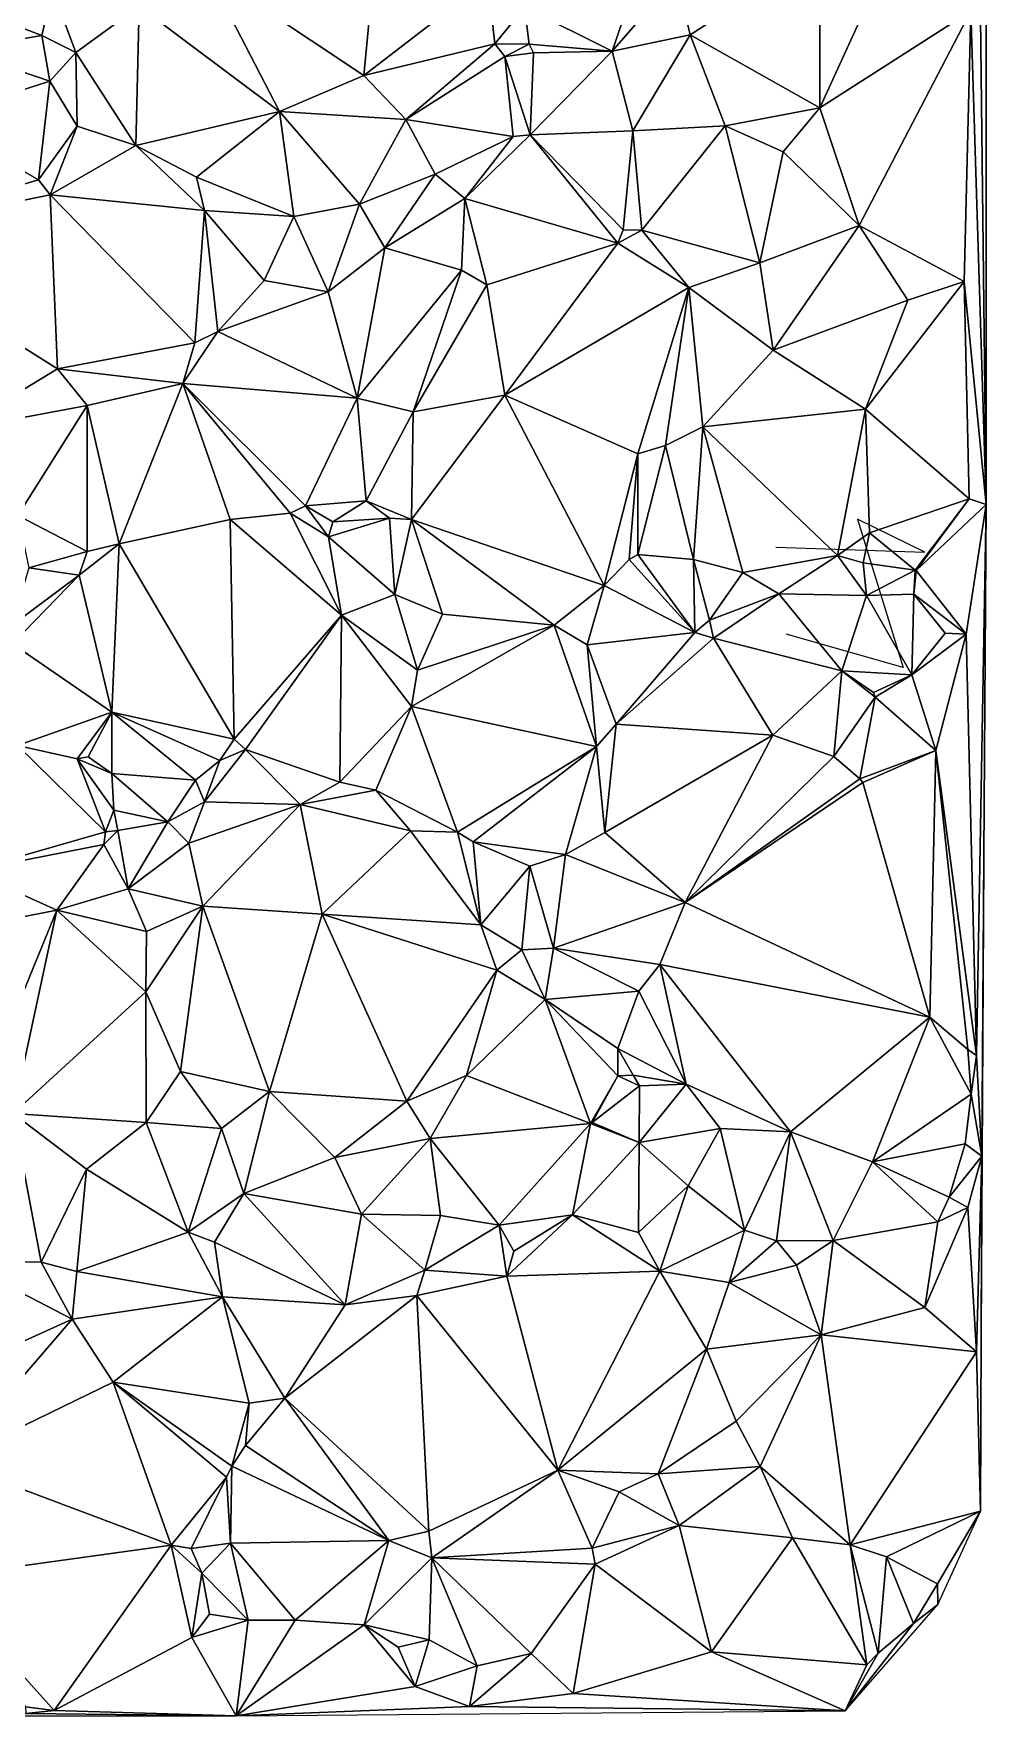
# Model space of a CAD drawing. Header units: metres. Extents: x -15 to 15, y -15 to 14.9.
# Drawn here: x 7.05 to 15, y -14.99 to -0.94 of the extents above; entities that cross this region are included whole.
import ezdxf

# ---------------------------------------------------------------- set-up
doc = ezdxf.new("R2010")
doc.units = ezdxf.units.M
doc.layers.add('CRACKS', color=1, linetype='Continuous')
doc.layers.add('STREET_MESH', color=7, linetype='Continuous')

msp = doc.modelspace()

# ---------------------------------------------------------------- linework, layer by layer
at = {"layer": 'CRACKS'}
msp.add_polyline3d([(13.243, -5.221, 0.1), (14.486, -5.261, 0.1), (13.924, -4.987, 0.1), (14.304, -6.223, 0.1), (13.33, -5.945, 0.1)], dxfattribs=at)
at = {"layer": 'STREET_MESH'}
for points in [[(14.998, 12.233), (14.998, 8.419), (14.999, -4.864)], [(14.998, 8.419), (14.936, 0.393), (14.999, -4.864)], [(14.936, 0.393), (14.871, -0.75), (14.999, -4.864)], [(8.494, -0.413), (9.805, -1.286), (9.925, -0.032)], [(9.805, -1.286), (10.838, -0.488), (9.925, -0.032)], [(12.527, -0.948), (13.61, -0.248), (12.415, -0.465)], [(12.527, -0.948), (13.609, -1.556), (13.61, -0.248)], [(14.234, -0.194), (13.609, -1.556), (14.871, -0.75)], [(13.609, -1.556), (14.234, -0.194), (13.61, -0.248)], [(8.494, -0.413), (7.929, -0.711), (9.1, -1.586)], [(9.805, -1.286), (8.494, -0.413), (9.1, -1.586)], [(12.135, -0.329), (11.144, -0.718), (11.878, -1.083)], [(12.135, -0.329), (11.878, -1.083), (12.415, -0.465)], [(10.898, -1.023), (10.838, -0.488), (9.805, -1.286)], [(11.144, -0.718), (10.838, -0.488), (10.898, -1.023)], [(11.878, -1.083), (12.527, -0.948), (12.415, -0.465)], [(6.414, -1.071), (7.117, -0.951), (6.428, -0.689)], [(6.428, -0.689), (7.117, -0.951), (7.206, -0.572)], [(7.206, -0.572), (7.117, -0.951), (7.4, -1.094)], [(7.929, -0.711), (7.206, -0.572), (7.4, -1.094)], [(7.901, -1.871), (7.929, -0.711), (7.4, -1.094)], [(7.929, -0.711), (7.901, -1.871), (9.1, -1.586)], [(11.184, -1.026), (11.144, -0.718), (10.898, -1.023)], [(11.144, -0.718), (11.184, -1.026), (11.878, -1.083)], [(13.609, -1.556), (13.939, -2.536), (14.871, -0.75)], [(13.939, -2.536), (14.815, -3.003), (14.871, -0.75)], [(14.871, -0.75), (14.815, -3.003), (14.999, -4.864)], [(7.117, -0.951), (6.414, -1.071), (7.185, -1.334)], [(7.117, -0.951), (7.185, -1.334), (7.4, -1.094)], [(12.048, -1.747), (12.527, -0.948), (11.878, -1.083)], [(12.527, -0.948), (12.048, -1.747), (12.819, -1.705)], [(13.609, -1.556), (12.527, -0.948), (12.819, -1.705)], [(7.185, -1.334), (6.414, -1.071), (6.205, -1.648)], [(7.185, -1.334), (7.411, -1.708), (7.4, -1.094)], [(7.411, -1.708), (7.901, -1.871), (7.4, -1.094)], [(10.154, -1.653), (10.898, -1.023), (9.805, -1.286)], [(10.98, -1.128), (10.898, -1.023), (10.154, -1.653)], [(10.98, -1.128), (11.184, -1.026), (10.898, -1.023)], [(11.184, -1.026), (10.98, -1.128), (11.219, -1.098)], [(11.219, -1.098), (10.98, -1.128), (11.193, -1.78)], [(11.184, -1.026), (11.219, -1.098), (11.878, -1.083)], [(12.048, -1.747), (11.878, -1.083), (11.193, -1.78)], [(11.878, -1.083), (11.219, -1.098), (11.193, -1.78)], [(11.052, -1.794), (10.98, -1.128), (10.154, -1.653)], [(10.98, -1.128), (11.052, -1.794), (11.193, -1.78)], [(7.089, -2.155), (7.185, -1.334), (6.205, -1.648)], [(7.185, -1.334), (7.089, -2.155), (7.411, -1.708)], [(10.154, -1.653), (9.805, -1.286), (9.1, -1.586)], [(5.491, -2.63), (7.089, -2.155), (6.205, -1.648)], [(7.901, -1.871), (8.407, -2.134), (9.1, -1.586)], [(8.407, -2.134), (9.22, -2.463), (9.1, -1.586)], [(9.22, -2.463), (9.768, -2.36), (9.1, -1.586)], [(9.768, -2.36), (10.154, -1.653), (9.1, -1.586)], [(10.399, -2.108), (10.154, -1.653), (9.768, -2.36)], [(11.052, -1.794), (10.154, -1.653), (10.399, -2.108)], [(13.303, -1.922), (13.609, -1.556), (12.819, -1.705)], [(13.939, -2.536), (13.609, -1.556), (13.303, -1.922)], [(7.411, -1.708), (7.089, -2.155), (7.187, -2.282)], [(7.901, -1.871), (7.411, -1.708), (7.187, -2.282)], [(10.646, -2.313), (11.052, -1.794), (10.399, -2.108)], [(10.646, -2.313), (11.923, -2.683), (11.193, -1.78)], [(11.052, -1.794), (10.646, -2.313), (11.193, -1.78)], [(11.968, -2.572), (12.048, -1.747), (11.193, -1.78)], [(11.923, -2.683), (11.968, -2.572), (11.193, -1.78)], [(12.048, -1.747), (11.968, -2.572), (12.124, -2.576)], [(12.048, -1.747), (12.124, -2.576), (12.819, -1.705)], [(12.124, -2.576), (13.11, -2.849), (12.819, -1.705)], [(13.11, -2.849), (13.303, -1.922), (12.819, -1.705)], [(8.474, -2.411), (7.901, -1.871), (7.187, -2.282)], [(8.407, -2.134), (7.901, -1.871), (8.474, -2.411)], [(13.11, -2.849), (13.939, -2.536), (13.303, -1.922)], [(7.089, -2.155), (5.491, -2.63), (7.187, -2.282)], [(9.22, -2.463), (8.407, -2.134), (8.474, -2.411)], [(9.98, -2.722), (10.399, -2.108), (9.768, -2.36)], [(10.646, -2.313), (10.399, -2.108), (9.98, -2.722)], [(5.491, -2.63), (7.249, -3.733), (7.187, -2.282)], [(8.394, -3.516), (8.474, -2.411), (7.187, -2.282)], [(7.249, -3.733), (8.394, -3.516), (7.187, -2.282)], [(9.22, -2.463), (9.507, -3.089), (9.768, -2.36)], [(9.507, -3.089), (9.98, -2.722), (9.768, -2.36)], [(10.646, -2.313), (9.98, -2.722), (10.62, -2.909)], [(10.83, -3.031), (10.646, -2.313), (10.62, -2.909)], [(11.923, -2.683), (10.646, -2.313), (10.83, -3.031)], [(8.586, -3.42), (8.474, -2.411), (8.394, -3.516)], [(8.972, -2.996), (9.22, -2.463), (8.474, -2.411)], [(8.586, -3.42), (8.972, -2.996), (8.474, -2.411)], [(8.972, -2.996), (9.507, -3.089), (9.22, -2.463)], [(7.249, -3.733), (5.491, -2.63), (6.409, -4.242)], [(11.968, -2.572), (11.923, -2.683), (12.124, -2.576)], [(11.923, -2.683), (12.516, -3.054), (12.124, -2.576)], [(12.516, -3.054), (13.11, -2.849), (12.124, -2.576)], [(13.11, -2.849), (13.22, -3.577), (13.939, -2.536)], [(13.22, -3.577), (14.345, -3.16), (13.939, -2.536)], [(13.939, -2.536), (14.345, -3.16), (14.815, -3.003)], [(9.98, -2.722), (9.507, -3.089), (9.75, -3.977)], [(9.98, -2.722), (9.75, -3.977), (10.62, -2.909)], [(10.981, -3.953), (11.923, -2.683), (10.83, -3.031)], [(12.516, -3.054), (11.923, -2.683), (10.981, -3.953)], [(9.75, -3.977), (10.216, -4.091), (10.62, -2.909)], [(10.216, -4.091), (10.83, -3.031), (10.62, -2.909)], [(13.22, -3.577), (13.11, -2.849), (12.516, -3.054)], [(8.972, -2.996), (8.586, -3.42), (9.507, -3.089)], [(9.507, -3.089), (8.586, -3.42), (9.75, -3.977)], [(10.216, -4.091), (10.981, -3.953), (10.83, -3.031)], [(12.091, -4.44), (12.516, -3.054), (10.981, -3.953)], [(12.322, -4.372), (12.516, -3.054), (12.091, -4.44)], [(12.516, -3.054), (12.322, -4.372), (12.634, -4.215)], [(13.22, -3.577), (12.516, -3.054), (12.634, -4.215)], [(14.815, -3.003), (13.991, -4.07), (14.857, -4.816)], [(14.345, -3.16), (13.991, -4.07), (14.815, -3.003)], [(14.815, -3.003), (14.857, -4.816), (14.999, -4.864)], [(14.345, -3.16), (13.22, -3.577), (13.991, -4.07)], [(8.295, -3.854), (8.586, -3.42), (8.394, -3.516)], [(8.586, -3.42), (8.295, -3.854), (9.75, -3.977)], [(7.249, -3.733), (8.295, -3.854), (8.394, -3.516)], [(13.991, -4.07), (13.22, -3.577), (12.634, -4.215)], [(7.496, -4.038), (7.249, -3.733), (6.409, -4.242)], [(7.496, -4.038), (8.295, -3.854), (7.249, -3.733)], [(7.764, -5.191), (8.295, -3.854), (7.496, -4.038)], [(8.295, -3.854), (7.764, -5.191), (8.689, -4.989)], [(8.295, -3.854), (8.689, -4.989), (9.19, -4.935)], [(8.295, -3.854), (9.19, -4.935), (9.319, -4.876)], [(9.75, -3.977), (8.295, -3.854), (9.319, -4.876)], [(6.917, -4.955), (7.496, -4.038), (6.409, -4.242)], [(7.496, -4.038), (6.917, -4.955), (7.495, -5.257)], [(7.764, -5.191), (7.496, -4.038), (7.495, -5.257)], [(9.823, -4.833), (9.75, -3.977), (9.319, -4.876)], [(9.823, -4.833), (10.216, -4.091), (9.75, -3.977)], [(10.216, -4.091), (10.203, -4.988), (10.981, -3.953)], [(10.203, -4.988), (11.811, -5.54), (10.981, -3.953)], [(11.811, -5.54), (12.091, -4.44), (10.981, -3.953)], [(13.758, -5.288), (13.991, -4.07), (12.634, -4.215)], [(13.758, -5.288), (14.023, -5.101), (13.991, -4.07)], [(13.991, -4.07), (14.023, -5.101), (14.857, -4.816)], [(9.823, -4.833), (10.203, -4.988), (10.216, -4.091)], [(12.322, -4.372), (12.555, -5.322), (12.634, -4.215)], [(12.555, -5.322), (12.968, -5.43), (12.634, -4.215)], [(12.968, -5.43), (13.758, -5.288), (12.634, -4.215)], [(11.811, -5.54), (12.02, -5.323), (12.091, -4.44)], [(12.02, -5.323), (12.092, -5.28), (12.091, -4.44)], [(12.092, -5.28), (12.322, -4.372), (12.091, -4.44)], [(12.322, -4.372), (12.092, -5.28), (12.555, -5.322)], [(9.19, -4.935), (9.509, -5.133), (9.319, -4.876)], [(9.546, -5.009), (9.823, -4.833), (9.319, -4.876)], [(9.509, -5.133), (9.546, -5.009), (9.319, -4.876)], [(10.019, -4.977), (9.823, -4.833), (9.546, -5.009)], [(9.823, -4.833), (10.019, -4.977), (10.203, -4.988)], [(14.023, -5.101), (14.405, -5.411), (14.857, -4.816)], [(14.405, -5.411), (14.413, -5.415), (14.857, -4.816)], [(14.857, -4.816), (14.413, -5.415), (14.999, -4.864)], [(14.413, -5.415), (14.83, -5.945), (14.999, -4.864)], [(14.83, -5.945), (14.916, -9.459), (14.999, -4.864)], [(14.916, -9.459), (14.961, -10.3), (14.999, -4.864)], [(14.961, -10.3), (14.951, -13.26), (14.999, -4.864)], [(6.917, -4.955), (7.01, -5.393), (7.495, -5.257)], [(7.764, -5.191), (8.723, -6.82), (8.689, -4.989)], [(8.689, -4.989), (9.617, -5.786), (9.19, -4.935)], [(8.723, -6.82), (9.617, -5.786), (8.689, -4.989)], [(9.617, -5.786), (9.509, -5.133), (9.19, -4.935)], [(10.019, -4.977), (9.509, -5.133), (10.064, -5.615)], [(10.019, -4.977), (9.546, -5.009), (9.509, -5.133)], [(10.203, -4.988), (10.019, -4.977), (10.064, -5.615)], [(10.46, -5.778), (10.203, -4.988), (10.064, -5.615)], [(10.203, -4.988), (10.46, -5.778), (11.392, -5.871)], [(11.811, -5.54), (10.203, -4.988), (11.392, -5.871)], [(7.428, -5.454), (7.764, -5.191), (7.495, -5.257)], [(7.764, -5.191), (7.428, -5.454), (7.702, -6.597)], [(8.723, -6.82), (7.764, -5.191), (7.702, -6.597)], [(9.509, -5.133), (9.617, -5.786), (10.064, -5.615)], [(13.972, -5.351), (14.023, -5.101), (13.758, -5.288)], [(13.972, -5.351), (14.405, -5.411), (14.023, -5.101)], [(7.01, -5.393), (7.428, -5.454), (7.495, -5.257)], [(12.02, -5.323), (11.811, -5.54), (12.566, -5.931)], [(12.092, -5.28), (12.02, -5.323), (12.566, -5.931)], [(12.092, -5.28), (12.566, -5.931), (12.555, -5.322)], [(12.555, -5.322), (12.566, -5.931), (12.688, -5.828)], [(12.968, -5.43), (12.555, -5.322), (12.688, -5.828)], [(12.968, -5.43), (13.268, -5.61), (13.758, -5.288)], [(13.268, -5.61), (13.999, -5.622), (13.758, -5.288)], [(13.999, -5.622), (13.972, -5.351), (13.758, -5.288)], [(7.428, -5.454), (7.01, -5.393), (6.87, -5.869)], [(6.872, -6.025), (7.428, -5.454), (6.87, -5.869)], [(7.702, -6.597), (7.428, -5.454), (6.872, -6.025)], [(13.268, -5.61), (12.968, -5.43), (12.688, -5.828)], [(14.405, -5.411), (13.972, -5.351), (13.999, -5.622)], [(14.405, -5.411), (13.999, -5.622), (14.395, -5.611)], [(14.413, -5.415), (14.405, -5.411), (14.395, -5.611)], [(14.413, -5.415), (14.395, -5.611), (14.83, -5.945)], [(10.064, -5.615), (9.617, -5.786), (10.251, -6.247)], [(10.46, -5.778), (10.064, -5.615), (10.251, -6.247)], [(11.669, -6.035), (11.811, -5.54), (11.392, -5.871)], [(11.811, -5.54), (11.669, -6.035), (12.566, -5.931)], [(12.723, -5.978), (13.268, -5.61), (12.688, -5.828)], [(13.794, -6.251), (13.268, -5.61), (12.723, -5.978)], [(13.999, -5.622), (13.268, -5.61), (13.794, -6.251)], [(13.999, -5.622), (14.378, -6.284), (14.395, -5.611)], [(14.378, -6.284), (14.657, -5.937), (14.395, -5.611)], [(14.395, -5.611), (14.657, -5.937), (14.83, -5.945)], [(13.999, -5.622), (13.794, -6.251), (14.378, -6.284)], [(9.617, -5.786), (8.723, -6.82), (8.816, -6.906)], [(9.604, -7.18), (9.617, -5.786), (8.816, -6.906)], [(9.604, -7.18), (10.201, -6.549), (9.617, -5.786)], [(9.617, -5.786), (10.201, -6.549), (10.251, -6.247)], [(10.251, -6.247), (10.201, -6.549), (11.392, -5.871)], [(10.201, -6.549), (11.746, -6.882), (11.392, -5.871)], [(10.46, -5.778), (10.251, -6.247), (11.392, -5.871)], [(11.746, -6.882), (11.669, -6.035), (11.392, -5.871)], [(12.566, -5.931), (12.723, -5.978), (12.688, -5.828)], [(6.914, -6.873), (7.702, -6.597), (6.872, -6.025)], [(11.669, -6.035), (11.911, -6.697), (12.566, -5.931)], [(11.911, -6.697), (11.669, -6.035), (11.746, -6.882)], [(11.911, -6.697), (12.723, -5.978), (12.566, -5.931)], [(11.911, -6.697), (13.218, -6.787), (12.723, -5.978)], [(13.218, -6.787), (13.794, -6.251), (12.723, -5.978)], [(14.657, -5.937), (14.378, -6.284), (14.83, -5.945)], [(14.83, -5.945), (14.378, -6.284), (14.579, -6.915)], [(14.83, -5.945), (14.579, -6.915), (14.916, -9.459)], [(13.794, -6.251), (13.218, -6.787), (13.728, -6.967)], [(14.072, -6.472), (13.794, -6.251), (13.728, -6.967)], [(13.794, -6.251), (14.059, -6.433), (14.378, -6.284)], [(14.072, -6.472), (14.059, -6.433), (13.794, -6.251)], [(14.059, -6.433), (14.072, -6.472), (14.378, -6.284)], [(14.378, -6.284), (14.072, -6.472), (14.579, -6.915)], [(6.914, -6.873), (7.412, -6.984), (7.702, -6.597)], [(7.702, -6.597), (7.412, -6.984), (7.503, -6.968)], [(7.703, -7.107), (7.702, -6.597), (7.503, -6.968)], [(8.602, -6.999), (8.723, -6.82), (7.702, -6.597)], [(8.399, -7.162), (8.602, -6.999), (7.702, -6.597)], [(7.703, -7.107), (8.399, -7.162), (7.702, -6.597)], [(9.906, -7.246), (10.201, -6.549), (9.604, -7.18)], [(9.906, -7.246), (10.586, -7.598), (10.201, -6.549)], [(10.201, -6.549), (10.586, -7.598), (11.746, -6.882)], [(13.944, -7.151), (14.072, -6.472), (13.728, -6.967)], [(14.072, -6.472), (13.944, -7.151), (14.579, -6.915)], [(11.816, -7.6), (11.911, -6.697), (11.746, -6.882)], [(11.911, -6.697), (11.816, -7.6), (13.218, -6.787)], [(6.514, -7.918), (7.649, -7.593), (6.914, -6.873)], [(6.914, -6.873), (7.649, -7.593), (7.412, -6.984)], [(8.723, -6.82), (8.602, -6.999), (8.816, -6.906)], [(10.586, -7.598), (10.716, -7.678), (11.746, -6.882)], [(11.746, -6.882), (10.716, -7.678), (11.488, -7.782)], [(11.816, -7.6), (11.746, -6.882), (11.488, -7.782)], [(13.218, -6.787), (11.816, -7.6), (12.485, -8.182)], [(13.218, -6.787), (12.485, -8.182), (13.728, -6.967)], [(7.412, -6.984), (7.703, -7.107), (7.503, -6.968)], [(7.718, -7.413), (7.703, -7.107), (7.412, -6.984)], [(7.649, -7.593), (7.718, -7.413), (7.412, -6.984)], [(8.399, -7.162), (8.475, -7.343), (8.602, -6.999)], [(8.602, -6.999), (8.475, -7.343), (8.816, -6.906)], [(8.475, -7.343), (9.272, -7.366), (8.816, -6.906)], [(9.272, -7.366), (9.604, -7.18), (8.816, -6.906)], [(12.485, -8.182), (13.944, -7.151), (13.728, -6.967)], [(13.944, -7.151), (13.97, -7.182), (14.579, -6.915)], [(13.97, -7.182), (14.528, -9.139), (14.579, -6.915)], [(14.579, -6.915), (14.528, -9.139), (14.846, -9.408)], [(14.916, -9.459), (14.579, -6.915), (14.846, -9.408)], [(8.169, -7.51), (7.703, -7.107), (7.718, -7.413)], [(8.399, -7.162), (7.703, -7.107), (8.169, -7.51)], [(8.475, -7.343), (8.399, -7.162), (8.169, -7.51)], [(13.944, -7.151), (12.485, -8.182), (13.97, -7.182)], [(9.272, -7.366), (9.906, -7.246), (9.604, -7.18)], [(9.906, -7.246), (9.272, -7.366), (10.194, -7.587)], [(10.586, -7.598), (9.906, -7.246), (10.194, -7.587)], [(12.485, -8.182), (14.528, -9.139), (13.97, -7.182)], [(7.649, -7.593), (7.752, -7.582), (7.718, -7.413)], [(7.752, -7.582), (8.169, -7.51), (7.718, -7.413)], [(8.475, -7.343), (8.169, -7.51), (8.344, -7.689)], [(9.272, -7.366), (8.475, -7.343), (8.344, -7.689)], [(8.46, -8.215), (9.272, -7.366), (8.344, -7.689)], [(9.272, -7.366), (8.46, -8.215), (9.456, -8.281)], [(9.272, -7.366), (9.456, -8.281), (10.194, -7.587)], [(7.838, -8.069), (7.752, -7.582), (7.634, -7.7)], [(7.752, -7.582), (7.649, -7.593), (7.634, -7.7)], [(7.752, -7.582), (7.838, -8.069), (8.169, -7.51)], [(8.169, -7.51), (7.838, -8.069), (8.344, -7.689)], [(7.649, -7.593), (6.514, -7.918), (7.634, -7.7)], [(7.634, -7.7), (6.514, -7.918), (7.242, -8.247)], [(7.838, -8.069), (7.634, -7.7), (7.242, -8.247)], [(7.838, -8.069), (8.46, -8.215), (8.344, -7.689)], [(9.456, -8.281), (10.781, -8.37), (10.194, -7.587)], [(10.781, -8.37), (10.586, -7.598), (10.194, -7.587)], [(10.781, -8.37), (10.716, -7.678), (10.586, -7.598)], [(10.716, -7.678), (11.191, -7.879), (11.488, -7.782)], [(10.781, -8.37), (11.191, -7.879), (10.716, -7.678)], [(12.485, -8.182), (11.816, -7.6), (11.488, -7.782)], [(11.191, -7.879), (11.386, -8.565), (11.488, -7.782)], [(11.386, -8.565), (12.485, -8.182), (11.488, -7.782)], [(6.514, -7.918), (5.986, -8.492), (7.242, -8.247)], [(11.124, -8.579), (11.191, -7.879), (10.781, -8.37)], [(11.191, -7.879), (11.124, -8.579), (11.386, -8.565)], [(7.99, -8.426), (7.838, -8.069), (7.242, -8.247)], [(8.46, -8.215), (7.838, -8.069), (7.99, -8.426)], [(5.986, -8.492), (6.573, -9.879), (7.242, -8.247)], [(6.573, -9.879), (6.878, -9.943), (7.242, -8.247)], [(6.878, -9.943), (7.984, -8.929), (7.242, -8.247)], [(7.984, -8.929), (7.99, -8.426), (7.242, -8.247)], [(8.46, -8.215), (7.99, -8.426), (7.984, -8.929)], [(8.276, -9.593), (8.46, -8.215), (7.984, -8.929)], [(8.46, -8.215), (8.276, -9.593), (9.018, -9.761)], [(9.456, -8.281), (8.46, -8.215), (9.018, -9.761)], [(10.162, -9.841), (9.456, -8.281), (9.018, -9.761)], [(9.456, -8.281), (10.914, -8.748), (10.781, -8.37)], [(10.162, -9.841), (10.914, -8.748), (9.456, -8.281)], [(11.386, -8.565), (12.274, -8.7), (12.485, -8.182)], [(12.274, -8.7), (14.528, -9.139), (12.485, -8.182)], [(10.914, -8.748), (11.124, -8.579), (10.781, -8.37)], [(11.124, -8.579), (11.318, -8.993), (11.386, -8.565)], [(11.386, -8.565), (11.318, -8.993), (12.098, -8.922)], [(12.274, -8.7), (11.386, -8.565), (12.098, -8.922)], [(11.318, -8.993), (11.124, -8.579), (10.914, -8.748)], [(12.494, -9.698), (12.274, -8.7), (12.098, -8.922)], [(12.274, -8.7), (13.366, -10.095), (14.528, -9.139)], [(12.274, -8.7), (12.494, -9.698), (13.366, -10.095)], [(10.914, -8.748), (10.162, -9.841), (10.662, -9.626)], [(11.318, -8.993), (10.914, -8.748), (10.662, -9.626)], [(6.878, -9.943), (7.987, -10.017), (7.984, -8.929)], [(7.987, -10.017), (8.276, -9.593), (7.984, -8.929)], [(11.318, -8.993), (11.924, -9.402), (12.098, -8.922)], [(11.924, -9.402), (12.494, -9.698), (12.098, -8.922)], [(11.695, -10.027), (11.318, -8.993), (10.662, -9.626)], [(11.925, -9.628), (11.924, -9.402), (11.318, -8.993)], [(11.695, -10.027), (11.925, -9.628), (11.318, -8.993)], [(14.528, -9.139), (13.366, -10.095), (14.05, -10.346)], [(14.528, -9.139), (14.05, -10.346), (14.873, -9.782)], [(14.528, -9.139), (14.873, -9.782), (14.846, -9.408)], [(11.924, -9.402), (12.053, -9.624), (12.494, -9.698)], [(11.925, -9.628), (12.053, -9.624), (11.924, -9.402)], [(14.873, -9.782), (14.916, -9.459), (14.846, -9.408)], [(14.916, -9.459), (14.873, -9.782), (14.961, -10.3)], [(8.276, -9.593), (7.987, -10.017), (8.618, -10.067)], [(9.018, -9.761), (8.276, -9.593), (8.618, -10.067)], [(10.162, -9.841), (10.359, -10.153), (10.662, -9.626)], [(10.359, -10.153), (11.695, -10.027), (10.662, -9.626)], [(11.925, -9.628), (11.695, -10.027), (11.71, -10.017)], [(12.105, -9.711), (11.925, -9.628), (11.71, -10.017)], [(12.053, -9.624), (11.925, -9.628), (12.105, -9.711)], [(12.494, -9.698), (12.053, -9.624), (12.105, -9.711)], [(8.803, -10.609), (9.018, -9.761), (8.618, -10.067)], [(9.018, -9.761), (8.803, -10.609), (9.562, -10.309)], [(10.162, -9.841), (9.018, -9.761), (9.562, -10.309)], [(12.101, -10.185), (12.105, -9.711), (11.71, -10.017)], [(12.101, -10.185), (12.494, -9.698), (12.105, -9.711)], [(12.494, -9.698), (12.101, -10.185), (12.778, -10.068)], [(13.366, -10.095), (12.494, -9.698), (12.778, -10.068)], [(14.873, -9.782), (14.05, -10.346), (14.822, -10.195)], [(14.873, -9.782), (14.822, -10.195), (14.961, -10.3)], [(7.112, -11.184), (6.878, -9.943), (6.437, -11.174)], [(7.491, -10.407), (6.878, -9.943), (7.112, -11.184)], [(6.878, -9.943), (7.491, -10.407), (7.987, -10.017)], [(10.162, -9.841), (9.562, -10.309), (10.359, -10.153)], [(7.491, -10.407), (8.338, -10.933), (7.987, -10.017)], [(7.987, -10.017), (8.338, -10.933), (8.618, -10.067)], [(8.338, -10.933), (8.803, -10.609), (8.618, -10.067)], [(10.935, -10.875), (11.695, -10.027), (10.359, -10.153)], [(11.545, -10.787), (11.695, -10.027), (10.935, -10.875)], [(11.695, -10.027), (11.545, -10.787), (12.101, -10.185)], [(11.695, -10.027), (12.101, -10.185), (11.71, -10.017)], [(12.101, -10.185), (12.512, -10.547), (12.778, -10.068)], [(12.512, -10.547), (12.982, -10.917), (12.778, -10.068)], [(12.982, -10.917), (13.366, -10.095), (12.778, -10.068)], [(12.982, -10.917), (13.249, -11.004), (13.366, -10.095)], [(13.249, -11.004), (13.722, -11.001), (13.366, -10.095)], [(13.366, -10.095), (13.722, -11.001), (14.05, -10.346)], [(9.562, -10.309), (9.784, -10.783), (10.359, -10.153)], [(9.784, -10.783), (10.445, -10.794), (10.359, -10.153)], [(10.445, -10.794), (10.935, -10.875), (10.359, -10.153)], [(11.545, -10.787), (12.097, -10.936), (12.101, -10.185)], [(12.101, -10.185), (12.097, -10.936), (12.512, -10.547)], [(14.822, -10.195), (14.05, -10.346), (14.69, -10.641)], [(14.822, -10.195), (14.69, -10.641), (14.961, -10.3)], [(8.803, -10.609), (9.784, -10.783), (9.562, -10.309)], [(13.722, -11.001), (14.594, -10.848), (14.05, -10.346)], [(14.05, -10.346), (14.594, -10.848), (14.69, -10.641)], [(14.69, -10.641), (14.845, -10.727), (14.961, -10.3)], [(14.845, -10.727), (14.917, -11.93), (14.961, -10.3)], [(14.961, -10.3), (14.917, -11.93), (14.951, -13.26)], [(7.409, -11.262), (7.491, -10.407), (7.112, -11.184)], [(7.491, -10.407), (7.409, -11.262), (8.338, -10.933)], [(8.803, -10.609), (8.338, -10.933), (8.557, -11.016)], [(9.65, -11.539), (8.803, -10.609), (8.557, -11.016)], [(9.65, -11.539), (9.784, -10.783), (8.803, -10.609)], [(12.512, -10.547), (12.097, -10.936), (12.276, -11.258)], [(12.982, -10.917), (12.512, -10.547), (12.276, -11.258)], [(14.594, -10.848), (14.845, -10.727), (14.69, -10.641)], [(9.65, -11.539), (10.313, -11.25), (9.784, -10.783)], [(10.313, -11.25), (10.445, -10.794), (9.784, -10.783)], [(10.445, -10.794), (10.313, -11.25), (10.935, -10.875)], [(11.545, -10.787), (10.935, -10.875), (11.055, -11.092)], [(11.545, -10.787), (10.997, -11.3), (12.276, -11.258)], [(10.997, -11.3), (11.545, -10.787), (11.055, -11.092)], [(12.097, -10.936), (11.545, -10.787), (12.276, -11.258)], [(14.845, -10.727), (14.487, -11.561), (14.917, -11.93)], [(14.594, -10.848), (14.487, -11.561), (14.845, -10.727)], [(7.409, -11.262), (8.624, -11.471), (8.338, -10.933)], [(8.338, -10.933), (8.624, -11.471), (8.557, -11.016)], [(10.313, -11.25), (10.997, -11.3), (10.935, -10.875)], [(10.935, -10.875), (10.997, -11.3), (11.055, -11.092)], [(12.854, -11.354), (12.982, -10.917), (12.276, -11.258)], [(12.854, -11.354), (13.249, -11.004), (12.982, -10.917)], [(14.487, -11.561), (14.594, -10.848), (13.722, -11.001)], [(8.624, -11.471), (9.65, -11.539), (8.557, -11.016)], [(12.854, -11.354), (13.414, -11.208), (13.249, -11.004)], [(13.249, -11.004), (13.414, -11.208), (13.722, -11.001)], [(13.722, -11.001), (13.414, -11.208), (13.622, -11.789)], [(14.487, -11.561), (13.722, -11.001), (13.622, -11.789)], [(5.893, -12.329), (7.371, -11.658), (6.437, -11.174)], [(7.371, -11.658), (7.112, -11.184), (6.437, -11.174)], [(7.371, -11.658), (7.409, -11.262), (7.112, -11.184)], [(13.414, -11.208), (12.854, -11.354), (13.622, -11.789)], [(8.624, -11.471), (7.409, -11.262), (7.371, -11.658)], [(10.313, -11.25), (9.65, -11.539), (10.247, -11.461)], [(10.997, -11.3), (10.313, -11.25), (10.247, -11.461)], [(11.423, -12.917), (10.997, -11.3), (10.247, -11.461)], [(10.997, -11.3), (11.423, -12.917), (12.276, -11.258)], [(11.423, -12.917), (12.665, -11.91), (12.276, -11.258)], [(12.665, -11.91), (12.854, -11.354), (12.276, -11.258)], [(12.854, -11.354), (12.665, -11.91), (13.622, -11.789)], [(8.624, -11.471), (7.371, -11.658), (7.712, -12.183)], [(8.848, -12.359), (8.624, -11.471), (7.712, -12.183)], [(8.624, -11.471), (8.848, -12.359), (9.144, -12.317)], [(9.65, -11.539), (8.624, -11.471), (9.144, -12.317)], [(10.247, -11.461), (9.144, -12.317), (10.348, -13.427)], [(10.247, -11.461), (9.65, -11.539), (9.144, -12.317)], [(11.423, -12.917), (10.247, -11.461), (10.348, -13.427)], [(7.371, -11.658), (5.893, -12.329), (6.344, -12.849)], [(7.712, -12.183), (7.371, -11.658), (6.344, -12.849)], [(14.487, -11.561), (13.622, -11.789), (14.917, -11.93)], [(12.665, -11.91), (12.913, -12.508), (13.622, -11.789)], [(13.622, -11.789), (12.913, -12.508), (13.111, -12.886)], [(13.622, -11.789), (13.111, -12.886), (13.862, -13.54)], [(13.622, -11.789), (13.862, -13.54), (14.917, -11.93)], [(11.423, -12.917), (12.262, -12.947), (12.665, -11.91)], [(12.262, -12.947), (12.913, -12.508), (12.665, -11.91)], [(14.917, -11.93), (13.862, -13.54), (14.951, -13.26)], [(8.196, -13.543), (7.712, -12.183), (6.344, -12.849)], [(8.702, -12.885), (8.848, -12.359), (7.712, -12.183)], [(8.659, -12.975), (7.712, -12.183), (8.196, -13.543)], [(8.659, -12.975), (8.702, -12.885), (7.712, -12.183)], [(8.816, -12.711), (8.848, -12.359), (8.702, -12.885)], [(8.848, -12.359), (8.816, -12.711), (9.144, -12.317)], [(8.816, -12.711), (10.012, -13.505), (9.144, -12.317)], [(9.144, -12.317), (10.012, -13.505), (10.348, -13.427)], [(12.913, -12.508), (12.262, -12.947), (13.111, -12.886)], [(8.816, -12.711), (8.702, -12.885), (10.012, -13.505)], [(6.226, -13.816), (8.196, -13.543), (6.344, -12.849)], [(8.702, -12.885), (8.659, -12.975), (8.693, -13.526)], [(10.012, -13.505), (8.702, -12.885), (8.693, -13.526)], [(10.373, -13.649), (11.423, -12.917), (10.348, -13.427)], [(11.423, -12.917), (10.373, -13.649), (11.71, -13.568)], [(11.936, -13.099), (11.423, -12.917), (11.71, -13.568)], [(11.936, -13.099), (12.262, -12.947), (11.423, -12.917)], [(12.262, -12.947), (12.437, -13.379), (13.111, -12.886)], [(12.437, -13.379), (13.383, -13.482), (13.111, -12.886)], [(13.111, -12.886), (13.383, -13.482), (13.862, -13.54)], [(8.363, -13.572), (8.659, -12.975), (8.196, -13.543)], [(8.659, -12.975), (8.363, -13.572), (8.693, -13.526)], [(12.262, -12.947), (11.936, -13.099), (12.437, -13.379)], [(12.437, -13.379), (11.936, -13.099), (11.71, -13.568)], [(13.862, -13.54), (14.165, -13.642), (14.951, -13.26)], [(14.165, -13.642), (14.593, -13.865), (14.951, -13.26)], [(14.593, -13.865), (14.595, -14.037), (14.951, -13.26)], [(10.012, -13.505), (10.373, -13.649), (10.348, -13.427)], [(11.736, -13.703), (12.437, -13.379), (11.71, -13.568)], [(12.437, -13.379), (11.736, -13.703), (12.707, -14.434)], [(13.383, -13.482), (12.437, -13.379), (12.707, -14.434)], [(13.383, -13.482), (12.707, -14.434), (14.002, -14.542)], [(13.383, -13.482), (14.002, -14.542), (13.862, -13.54)], [(7.221, -14.921), (8.196, -13.543), (6.226, -13.816)], [(7.221, -14.921), (8.368, -14.313), (8.196, -13.543)], [(8.453, -13.778), (8.363, -13.572), (8.196, -13.543)], [(8.368, -14.313), (8.453, -13.778), (8.196, -13.543)], [(8.363, -13.572), (8.453, -13.778), (8.693, -13.526)], [(8.453, -13.778), (8.838, -14.17), (8.693, -13.526)], [(9.231, -14.17), (10.012, -13.505), (8.693, -13.526)], [(8.838, -14.17), (9.231, -14.17), (8.693, -13.526)], [(9.231, -14.17), (9.806, -14.207), (10.012, -13.505)], [(10.012, -13.505), (9.806, -14.207), (10.373, -13.649)], [(10.373, -13.649), (11.736, -13.703), (11.71, -13.568)], [(14.002, -14.542), (14.097, -14.444), (13.862, -13.54)], [(14.097, -14.444), (14.165, -13.642), (13.862, -13.54)], [(9.806, -14.207), (10.349, -14.333), (10.373, -13.649)], [(10.349, -14.333), (10.751, -14.55), (10.373, -13.649)], [(11.736, -13.703), (10.373, -13.649), (11.2, -14.446)], [(10.373, -13.649), (10.751, -14.55), (11.2, -14.446)], [(11.736, -13.703), (11.2, -14.446), (11.552, -14.78)], [(12.707, -14.434), (11.736, -13.703), (11.552, -14.78)], [(14.165, -13.642), (14.097, -14.444), (14.392, -14.196)], [(14.165, -13.642), (14.392, -14.196), (14.593, -13.865)], [(6.981, -14.892), (7.221, -14.921), (6.226, -13.816)], [(8.368, -14.313), (8.518, -14.119), (8.453, -13.778)], [(8.518, -14.119), (8.838, -14.17), (8.453, -13.778)], [(14.593, -13.865), (14.392, -14.196), (14.595, -14.037)], [(14.595, -14.037), (14.392, -14.196), (13.822, -14.925)], [(8.518, -14.119), (8.368, -14.313), (8.838, -14.17)], [(8.838, -14.17), (8.368, -14.313), (8.739, -14.968)], [(9.806, -14.207), (9.231, -14.17), (8.739, -14.968)], [(9.231, -14.17), (8.838, -14.17), (8.739, -14.968)], [(8.739, -14.968), (8.368, -14.313), (7.221, -14.921)], [(10.232, -14.723), (9.806, -14.207), (8.739, -14.968)], [(9.806, -14.207), (10.232, -14.723), (10.091, -14.393)], [(10.349, -14.333), (9.806, -14.207), (10.091, -14.393)], [(14.392, -14.196), (14.097, -14.444), (13.822, -14.925)], [(10.232, -14.723), (10.349, -14.333), (10.091, -14.393)], [(10.349, -14.333), (10.232, -14.723), (10.751, -14.55)], [(11.552, -14.78), (11.2, -14.446), (10.685, -14.888)], [(11.2, -14.446), (10.751, -14.55), (10.685, -14.888)], [(12.707, -14.434), (11.552, -14.78), (13.822, -14.925)], [(14.002, -14.542), (12.707, -14.434), (13.822, -14.925)], [(14.097, -14.444), (14.002, -14.542), (13.822, -14.925)], [(10.751, -14.55), (10.232, -14.723), (10.685, -14.888)], [(10.232, -14.723), (8.739, -14.968), (10.685, -14.888)], [(7.221, -14.921), (6.981, -14.892), (6.984, -14.948)], [(10.685, -14.888), (8.739, -14.968), (13.822, -14.925)], [(11.552, -14.78), (10.685, -14.888), (13.822, -14.925)], [(8.739, -14.968), (1.5, -14.975), (-5.077, -14.987)], [(1.5, -14.975), (8.739, -14.968), (6.984, -14.948)], [(8.739, -14.968), (7.221, -14.921), (6.984, -14.948)]]:
    msp.add_3dface(points, dxfattribs=at)

doc.saveas('drawing.dxf')
